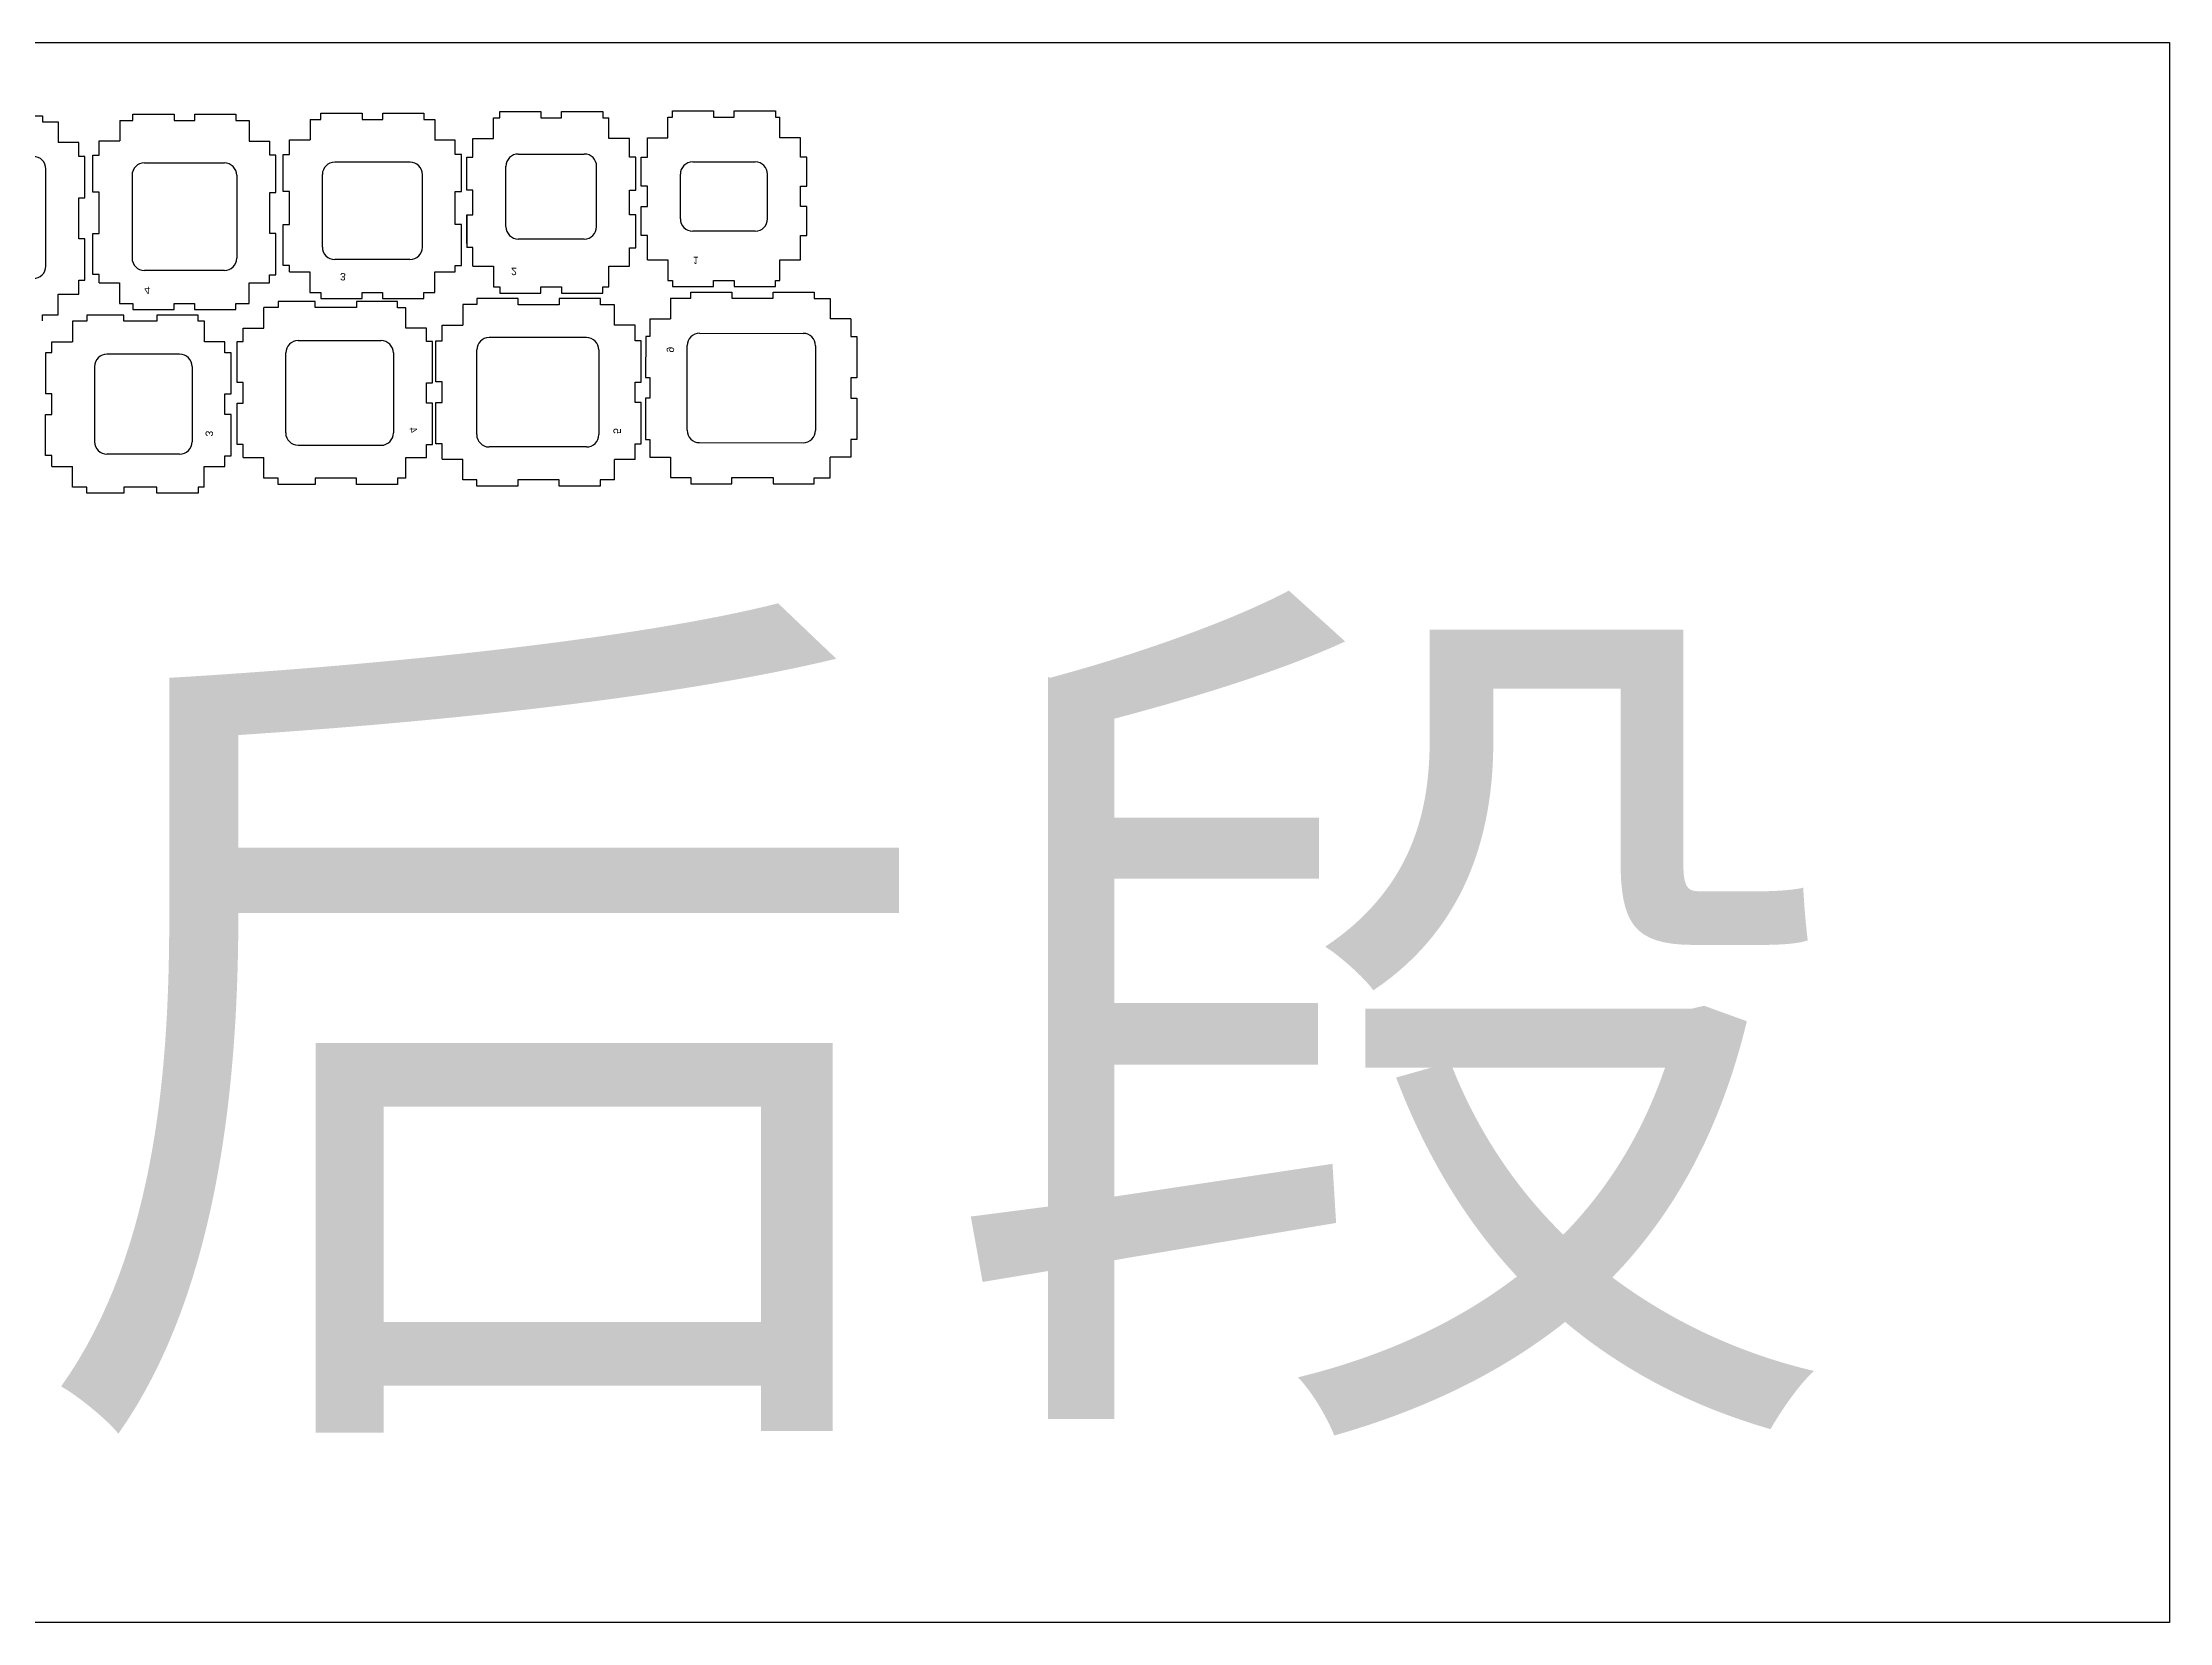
# Model space of a CAD drawing. Header units: inches. Extents: x -74 to 1322, y -431 to 389.
# Drawn here: x 806 to 1322, y 5 to 389 of the extents above; entities that cross this region are included whole.
import ezdxf

# ---------------------------------------------------------------- set-up
doc = ezdxf.new("R2010")
doc.units = ezdxf.units.IN
doc.header["$MEASUREMENT"] = 0
doc.styles.get("Standard").update_dxf_attribs({"font": 'arial.ttf'})

# ---------------------------------------------------------------- blocks, each defined once
blk = doc.blocks.new('*U22')
at = {"color": 244, "linetype": 'ByBlock'}
blk.add_text('3', height=1.8, dxfattribs=at).set_placement((9871.87, 19888.5))
blk = doc.blocks.new('*U23')
at = {"color": 244, "linetype": 'ByBlock'}
blk.add_text('4', height=1.8, dxfattribs=at).set_placement((9789.99, 19889.16))
blk = doc.blocks.new('*U26')
at = {"color": 244, "linetype": 'ByBlock'}
blk.add_text('2', height=1.8, dxfattribs=at).set_placement((9952.85, 19888.57))
blk = doc.blocks.new('*U27')
at = {"color": 244, "linetype": 'ByBlock'}
blk.add_text('1', height=1.8, dxfattribs=at).set_placement((10014.31, 19887.47))
blk = doc.blocks.new('*U24')
at = {"color": 244, "linetype": 'ByBlock'}
blk.add_text('5', height=1.8, dxfattribs=at).set_placement((9709.63, 19889.27))
blk = doc.blocks.new('*U25')
at = {"color": 244, "linetype": 'ByBlock'}
blk.add_text('6', height=1.8, dxfattribs=at).set_placement((9628.72, 19888.89))

msp = doc.modelspace()

# ---------------------------------------------------------------- linework, layer by layer
for p, q in [((916.82, 370.72), (916.82, 372.22)), ((916.82, 372.22), (926.82, 372.21)), ((926.82, 372.21), (926.82, 370.71)), ((931.82, 370.71), (931.82, 372.21)), ((931.82, 372.21), (941.82, 372.21)), ((941.82, 372.21), (941.82, 370.71)), ((958.75, 370.87), (958.75, 372.37)), ((958.75, 372.37), (968.75, 372.37)), ((968.75, 372.37), (968.75, 370.87)), ((973.75, 370.87), (973.75, 372.37)), ((973.75, 372.37), (983.75, 372.37)), ((983.75, 372.37), (983.75, 370.87)), ((795.8, 371.23), (805.8, 371.23)), ((805.8, 371.23), (805.8, 369.73)), ((805.8, 369.73), (809.58, 369.73)), ((809.58, 369.73), (809.58, 364.73)), ((824.53, 370.09), (827.74, 370.09)), ((824.53, 370.09), (824.53, 365.09)), ((827.74, 370.09), (827.74, 371.59)), ((827.74, 371.59), (837.74, 371.58)), ((837.74, 371.58), (837.74, 370.08)), ((837.74, 370.08), (842.74, 370.08)), ((842.74, 370.08), (842.74, 371.58)), ((842.74, 371.58), (852.74, 371.58)), ((852.74, 371.58), (852.74, 370.08)), ((852.74, 370.08), (855.95, 370.07)), ((855.95, 370.07), (855.95, 365.07)), ((870.74, 370.33), (873.38, 370.33)), ((870.74, 370.33), (870.74, 365.33)), ((873.38, 370.33), (873.39, 371.83)), ((873.39, 371.83), (883.39, 371.83)), ((883.39, 371.83), (883.38, 370.33)), ((883.38, 370.33), (888.38, 370.33)), ((888.38, 370.33), (888.39, 371.83)), ((888.39, 371.83), (898.39, 371.82)), ((898.39, 371.82), (898.38, 370.32)), ((898.38, 370.32), (901.02, 370.32)), ((901.02, 370.32), (901.02, 365.32)), ((915.31, 365.72), (915.31, 370.72)), ((915.31, 370.72), (916.82, 370.72)), ((926.82, 370.71), (931.82, 370.71)), ((941.82, 370.71), (943.33, 370.71)), ((943.33, 365.71), (943.33, 370.71)), ((957.66, 365.87), (957.66, 370.87)), ((957.66, 370.87), (958.75, 370.87)), ((968.75, 370.87), (973.75, 370.87)), ((983.75, 370.87), (984.84, 370.87)), ((984.84, 365.87), (984.84, 370.87)), ((814.58, 364.73), (809.58, 364.73)), ((814.58, 361.3), (814.58, 364.73)), ((818.02, 352.62), (818.02, 361.62)), ((818.02, 361.62), (819.52, 361.62)), ((819.52, 361.62), (819.53, 365.09)), ((819.53, 365.09), (824.53, 365.09)), ((855.95, 365.07), (860.95, 365.07)), ((860.94, 361.61), (860.95, 365.07)), ((862.44, 361.61), (860.94, 361.61)), ((862.44, 352.61), (862.44, 361.61)), ((864.24, 352.83), (864.24, 361.83)), ((864.24, 361.83), (865.74, 361.83)), ((865.74, 365.34), (870.74, 365.33)), ((865.74, 361.83), (865.74, 365.34)), ((906.02, 365.32), (901.02, 365.32)), ((906.02, 361.82), (906.02, 365.32)), ((907.52, 361.82), (906.02, 361.82)), ((907.52, 352.82), (907.52, 361.82)), ((910.31, 365.72), (915.31, 365.72)), ((910.31, 361.18), (910.31, 365.72)), ((921.31, 361.92), (937.33, 361.92)), ((948.33, 365.71), (943.33, 365.71)), ((948.33, 361.16), (948.33, 365.71)), ((952.66, 365.87), (957.66, 365.87)), ((952.66, 361.15), (952.66, 365.87)), ((989.84, 365.87), (984.84, 365.87)), ((989.84, 361.15), (989.84, 365.87)), ((806.57, 334.68), (806.58, 358.32)), ((816.08, 361.3), (814.58, 361.3)), ((816.07, 351.3), (816.08, 361.3)), ((827.52, 356.77), (827.52, 336.63)), ((830.52, 359.77), (849.94, 359.76)), ((852.94, 356.76), (852.94, 336.62)), ((873.73, 339.3), (873.74, 356.95)), ((895.02, 359.94), (876.74, 359.95)), ((898.01, 339.29), (898.02, 356.94)), ((908.8, 353.18), (908.81, 361.18)), ((908.81, 361.18), (910.31, 361.18)), ((918.3, 344.28), (918.31, 358.93)), ((940.32, 344.27), (940.33, 358.92)), ((949.83, 361.16), (948.33, 361.16)), ((949.82, 353.16), (949.83, 361.16)), ((951.16, 354.15), (951.16, 361.15)), ((951.16, 361.15), (952.66, 361.15)), ((960.66, 346.18), (960.66, 356.99)), ((963.66, 359.99), (978.84, 359.99)), ((981.84, 346.18), (981.84, 356.99)), ((991.34, 361.15), (989.84, 361.15)), ((991.34, 354.15), (991.34, 361.15)), ((814.57, 341.3), (814.57, 351.3)), ((814.57, 351.3), (816.07, 351.3)), ((819.52, 352.62), (818.02, 352.62)), ((819.52, 342.62), (819.52, 352.62)), ((860.94, 342.61), (860.94, 352.61)), ((860.94, 352.61), (862.44, 352.61)), ((865.74, 352.83), (864.24, 352.83)), ((865.74, 344.83), (865.74, 352.83)), ((906.02, 344.82), (906.02, 352.82)), ((906.02, 352.82), (907.52, 352.82)), ((910.3, 353.18), (908.8, 353.18)), ((910.3, 347.18), (910.3, 353.18)), ((948.32, 347.16), (948.32, 353.16)), ((948.32, 353.16), (949.82, 353.16)), ((952.66, 354.15), (951.16, 354.15)), ((952.66, 349.15), (952.66, 354.15)), ((989.84, 349.15), (989.84, 354.15)), ((989.84, 354.15), (991.34, 354.15)), ((908.8, 340.18), (908.8, 347.18)), ((908.8, 347.18), (910.3, 347.18)), ((949.82, 347.16), (948.32, 347.16)), ((949.82, 339.16), (949.82, 347.16)), ((951.16, 342.15), (951.16, 349.15)), ((951.16, 349.15), (952.66, 349.15)), ((991.34, 349.15), (989.84, 349.15)), ((991.34, 342.15), (991.34, 349.15)), ((816.07, 341.3), (814.57, 341.3)), ((816.07, 331.3), (816.07, 341.3)), ((818.01, 332.62), (818.02, 342.62)), ((818.02, 342.62), (819.52, 342.62)), ((862.44, 342.61), (860.94, 342.61)), ((862.43, 332.61), (862.44, 342.61)), ((864.23, 334.83), (864.24, 344.83)), ((864.24, 344.83), (865.74, 344.83)), ((907.52, 344.82), (906.02, 344.82)), ((907.51, 334.82), (907.52, 344.82)), ((937.32, 341.27), (921.3, 341.27)), ((952.66, 342.15), (951.16, 342.15)), ((952.66, 336.23), (952.66, 342.15)), ((978.84, 343.18), (963.66, 343.18)), ((989.84, 336.23), (989.84, 342.15)), ((989.84, 342.15), (991.34, 342.15)), ((895.01, 336.29), (876.73, 336.3)), ((910.3, 339.18), (908.8, 339.18)), ((910.3, 334.66), (910.3, 339.18)), ((948.32, 334.65), (948.32, 339.16)), ((948.32, 339.16), (949.82, 339.16)), ((952.66, 336.23), (957.66, 336.23)), ((957.66, 336.23), (957.66, 331.23)), ((984.84, 331.23), (984.84, 336.23)), ((984.84, 336.23), (989.84, 336.23)), ((814.57, 327.87), (814.57, 331.3)), ((814.57, 331.3), (816.07, 331.3)), ((819.51, 332.62), (818.01, 332.62)), ((819.51, 330.63), (819.51, 332.62)), ((819.51, 330.63), (824.51, 330.63)), ((824.51, 330.63), (824.51, 325.63)), ((849.93, 333.62), (830.51, 333.63)), ((855.93, 325.62), (855.93, 330.62)), ((855.93, 330.62), (860.93, 330.62)), ((860.93, 330.62), (860.93, 332.61)), ((860.93, 332.61), (862.43, 332.61)), ((865.73, 334.83), (864.23, 334.83)), ((865.73, 333.3), (865.73, 334.83)), ((865.73, 333.3), (870.73, 333.3)), ((870.73, 333.3), (870.73, 328.3)), ((901.01, 328.29), (901.01, 333.29)), ((901.01, 333.29), (906.01, 333.29)), ((906.01, 333.29), (906.01, 334.82)), ((906.01, 334.82), (907.51, 334.82)), ((910.3, 334.66), (915.3, 334.66)), ((915.3, 334.66), (915.3, 329.66)), ((943.32, 329.65), (943.32, 334.65)), ((943.32, 334.65), (948.32, 334.65)), ((957.66, 331.23), (958.75, 331.23)), ((958.75, 331.23), (958.75, 329.73)), ((968.75, 329.73), (968.75, 331.23)), ((968.75, 331.23), (973.75, 331.23)), ((973.75, 331.23), (973.75, 329.73)), ((983.75, 329.73), (983.75, 331.23)), ((983.75, 331.23), (984.84, 331.23)), ((809.56, 322.88), (809.57, 327.88)), ((809.57, 327.88), (814.57, 327.87)), ((824.51, 325.63), (827.72, 325.63)), ((827.72, 325.63), (827.72, 324.13)), ((837.72, 324.13), (837.72, 325.63)), ((837.72, 325.63), (842.72, 325.62)), ((842.72, 325.62), (842.72, 324.12)), ((852.72, 324.12), (852.72, 325.62)), ((852.72, 325.62), (855.93, 325.62)), ((872, 326.1), (863, 326.1)), ((863, 326.1), (863, 324.6)), ((870.73, 328.3), (873.37, 328.3)), ((872, 324.6), (872, 326.1)), ((873.37, 328.3), (873.37, 326.8)), ((873.37, 326.8), (883.37, 326.8)), ((892, 326.09), (882, 326.1)), ((882, 326.1), (882, 324.6)), ((883.37, 326.8), (883.37, 328.3)), ((883.37, 328.3), (888.37, 328.29)), ((888.37, 328.29), (888.37, 326.79)), ((888.37, 326.79), (898.37, 326.79)), ((892, 324.59), (892, 326.09)), ((898.37, 326.79), (898.37, 328.29)), ((898.37, 328.29), (901.01, 328.29)), ((921.25, 326.82), (911.25, 326.83)), ((911.25, 326.83), (911.25, 325.33)), ((915.3, 329.66), (916.81, 329.66)), ((916.81, 329.66), (916.8, 328.16)), ((916.8, 328.16), (926.8, 328.15)), ((921.25, 325.32), (921.25, 326.82)), ((926.8, 328.15), (926.81, 329.65)), ((926.81, 329.65), (931.81, 329.65)), ((941.25, 326.82), (931.25, 326.82)), ((931.25, 326.82), (931.25, 325.32)), ((931.81, 329.65), (931.8, 328.15)), ((931.8, 328.15), (941.8, 328.15)), ((941.25, 325.32), (941.25, 326.82)), ((941.8, 328.15), (941.81, 329.65)), ((941.81, 329.65), (943.32, 329.65)), ((958.24, 326.87), (958.24, 321.87)), ((958.24, 326.87), (963.18, 326.87)), ((958.75, 329.73), (968.75, 329.73)), ((963.18, 326.87), (963.18, 328.37)), ((963.18, 328.37), (973.18, 328.37)), ((973.18, 328.37), (973.18, 326.87)), ((973.18, 326.87), (983.18, 326.87)), ((973.75, 329.73), (983.75, 329.73)), ((983.18, 326.87), (983.18, 328.37)), ((983.18, 328.37), (993.18, 328.36)), ((993.18, 328.36), (993.18, 326.86)), ((993.18, 326.86), (997.04, 326.86)), ((997.04, 326.86), (997.04, 321.86)), ((805.78, 321.38), (805.78, 322.88)), ((805.78, 322.88), (809.56, 322.88)), ((816.56, 321.3), (813.05, 321.31)), ((813.05, 321.31), (813.05, 316.31)), ((825.56, 322.8), (816.56, 322.8)), ((816.56, 322.8), (816.56, 321.3)), ((825.56, 321.3), (825.56, 322.8)), ((833.56, 321.3), (825.56, 321.3)), ((827.72, 324.13), (837.72, 324.13)), ((843.56, 322.79), (833.56, 322.8)), ((833.56, 322.8), (833.56, 321.3)), ((842.72, 324.12), (852.72, 324.12)), ((843.56, 321.29), (843.56, 322.79)), ((845.09, 321.29), (843.56, 321.29)), ((845.08, 316.29), (845.09, 321.29)), ((859.53, 319.6), (859.54, 324.6)), ((863, 324.6), (859.54, 324.6)), ((882, 324.6), (872, 324.6)), ((893.99, 324.59), (892, 324.59)), ((893.99, 319.59), (893.99, 324.59)), ((902.82, 316.55), (902.82, 320.33)), ((902.82, 320.33), (907.82, 320.33)), ((911.25, 325.33), (907.82, 325.33)), ((907.82, 325.33), (907.82, 320.33)), ((931.25, 325.32), (921.25, 325.32)), ((944.68, 325.31), (941.25, 325.32)), ((944.68, 320.31), (944.68, 325.31)), ((949.68, 320.31), (944.68, 320.31)), ((949.67, 316.53), (949.68, 320.31)), ((953.24, 321.88), (953.24, 317.6)), ((953.24, 321.88), (958.24, 321.87)), ((1002.04, 321.86), (997.04, 321.86)), ((1002.04, 321.86), (1002.04, 317.58)), ((808.05, 313.67), (808.05, 316.31)), ((808.05, 316.31), (813.05, 316.31)), ((850.08, 316.29), (845.08, 316.29)), ((850.08, 313.65), (850.08, 316.29)), ((853.03, 306.4), (853.03, 316.4)), ((853.03, 316.4), (854.53, 316.4)), ((854.53, 316.4), (854.53, 319.61)), ((854.53, 319.61), (859.53, 319.6)), ((867.85, 316.6), (887.99, 316.59)), ((898.99, 319.59), (893.99, 319.59)), ((898.99, 316.38), (898.99, 319.59)), ((900.49, 316.38), (898.99, 316.38)), ((900.49, 306.38), (900.49, 316.38)), ((901.32, 306.55), (901.32, 316.55)), ((901.32, 316.55), (902.82, 316.55)), ((937.87, 317.32), (914.23, 317.33)), ((951.17, 316.53), (949.67, 316.53)), ((951.17, 306.53), (951.17, 316.53)), ((952.24, 317.6), (952.23, 307.6)), ((953.24, 317.6), (952.24, 317.6)), ((962.31, 294.81), (962.32, 315.37)), ((965.32, 318.37), (990.49, 318.36)), ((993.49, 315.36), (993.48, 294.8)), ((1002.04, 317.58), (1003.54, 317.58)), ((1003.54, 317.58), (1003.54, 307.58)), ((806.55, 303.67), (806.55, 313.67)), ((806.55, 313.67), (808.05, 313.67)), ((818.43, 310.3), (818.43, 292.02)), ((839.08, 313.3), (821.43, 313.3)), ((842.08, 310.3), (842.08, 292.02)), ((851.58, 313.65), (850.08, 313.65)), ((851.58, 303.65), (851.58, 313.65)), ((864.84, 294.18), (864.85, 313.6)), ((890.99, 313.59), (890.98, 294.17)), ((911.22, 293.77), (911.23, 314.33)), ((940.87, 314.32), (940.86, 293.76)), ((854.53, 306.4), (853.03, 306.4)), ((854.53, 301.4), (854.53, 306.4)), ((898.98, 301.38), (898.99, 306.38)), ((898.99, 306.38), (900.49, 306.38)), ((902.82, 306.55), (901.32, 306.55)), ((902.81, 301.55), (902.82, 306.55)), ((949.67, 301.53), (949.67, 306.53)), ((949.67, 306.53), (951.17, 306.53)), ((952.23, 307.6), (953.23, 307.6)), ((953.23, 307.6), (953.23, 302.6)), ((1003.54, 307.58), (1002.04, 307.58)), ((1002.04, 307.58), (1002.04, 302.58)), ((808.05, 303.67), (806.55, 303.67)), ((808.04, 298.67), (808.05, 303.67)), ((850.08, 298.65), (850.08, 303.65)), ((850.08, 303.65), (851.58, 303.65)), ((853.02, 291.4), (853.03, 301.4)), ((853.03, 301.4), (854.53, 301.4)), ((900.48, 301.38), (898.98, 301.38)), ((900.48, 291.38), (900.48, 301.38)), ((901.31, 291.55), (901.31, 301.55)), ((901.31, 301.55), (902.81, 301.55)), ((951.17, 301.53), (949.67, 301.53)), ((951.17, 291.53), (951.17, 301.53)), ((953.23, 302.6), (952.23, 302.6)), ((952.23, 302.6), (952.23, 292.6)), ((1002.04, 302.58), (1003.54, 302.58)), ((1003.54, 302.58), (1003.53, 292.58)), ((806.54, 288.67), (806.54, 298.67)), ((806.54, 298.67), (808.04, 298.67)), ((851.58, 298.65), (850.08, 298.65)), ((851.57, 288.65), (851.58, 298.65)), ((854.52, 291.4), (853.02, 291.4)), ((854.52, 288.19), (854.52, 291.4)), ((867.84, 291.18), (887.98, 291.17)), ((898.98, 288.17), (898.98, 291.38)), ((898.98, 291.38), (900.48, 291.38)), ((902.81, 291.55), (901.31, 291.55)), ((902.81, 287.77), (902.81, 291.55)), ((937.86, 290.76), (914.22, 290.77)), ((949.66, 287.75), (949.67, 291.53)), ((949.67, 291.53), (951.17, 291.53)), ((952.23, 292.6), (953.23, 292.6)), ((953.23, 292.6), (953.23, 288.32)), ((965.31, 291.81), (990.48, 291.8)), ((1003.53, 292.58), (1002.03, 292.58)), ((1002.03, 292.58), (1002.03, 288.3)), ((808.04, 288.67), (806.54, 288.67)), ((808.04, 286.03), (808.04, 288.67)), ((808.04, 286.03), (813.04, 286.03)), ((813.04, 281.03), (813.04, 286.03)), ((839.07, 289.02), (821.42, 289.02)), ((845.07, 281.01), (845.07, 286.01)), ((845.07, 286.01), (850.07, 286.01)), ((850.07, 286.01), (850.07, 288.65)), ((850.07, 288.65), (851.57, 288.65)), ((854.52, 288.19), (859.52, 288.18)), ((859.52, 283.18), (859.52, 288.18)), ((893.98, 283.17), (893.98, 288.17)), ((893.98, 288.17), (898.98, 288.17)), ((902.81, 287.77), (907.81, 287.77)), ((907.81, 282.77), (907.81, 287.77)), ((944.66, 282.75), (944.66, 287.75)), ((949.66, 287.75), (944.66, 287.75)), ((953.23, 288.32), (958.23, 288.31)), ((958.23, 288.31), (958.23, 283.31)), ((997.03, 283.3), (997.03, 288.3)), ((1002.03, 288.3), (997.03, 288.3)), ((816.54, 281.02), (813.04, 281.03)), ((816.54, 279.52), (816.54, 281.02)), ((825.54, 279.52), (816.54, 279.52)), ((833.54, 281.02), (825.54, 281.02)), ((825.54, 281.02), (825.54, 279.52)), ((833.54, 279.52), (833.54, 281.02)), ((843.54, 279.51), (833.54, 279.52)), ((845.07, 281.01), (843.54, 281.01)), ((843.54, 281.01), (843.54, 279.51)), ((862.99, 283.18), (859.52, 283.18)), ((862.99, 281.68), (862.99, 283.18)), ((871.99, 281.68), (862.99, 281.68)), ((881.99, 283.18), (871.99, 283.18)), ((871.99, 283.18), (871.99, 281.68)), ((881.99, 281.68), (881.99, 283.18)), ((891.99, 281.67), (881.99, 281.68)), ((893.98, 283.17), (891.99, 283.17)), ((891.99, 283.17), (891.99, 281.67)), ((911.23, 282.77), (907.81, 282.77)), ((911.23, 281.27), (911.23, 282.77)), ((921.23, 281.26), (911.23, 281.27)), ((931.23, 282.76), (921.23, 282.76)), ((921.23, 282.76), (921.23, 281.26)), ((931.23, 281.26), (931.23, 282.76)), ((941.23, 281.26), (931.23, 281.26)), ((944.66, 282.75), (941.23, 282.76)), ((941.23, 282.76), (941.23, 281.26)), ((958.23, 283.31), (963.17, 283.31)), ((963.17, 283.31), (963.17, 281.81)), ((963.17, 281.81), (973.17, 281.81)), ((973.17, 281.81), (973.17, 283.31)), ((973.17, 283.31), (983.17, 283.31)), ((983.17, 283.31), (983.17, 281.81)), ((983.17, 281.81), (993.17, 281.8)), ((993.17, 281.8), (993.17, 283.3)), ((993.17, 283.3), (997.03, 283.3))]:
    msp.add_line(p, q)
at = {"color": 7}
msp.add_line((908.8, 347.18), (908.8, 339.18), dxfattribs=at)
at = {"color": 3}
msp.add_lwpolyline([(41.62, 389), (1322.26, 389), (1322.26, 5.23), (41.62, 5.23)], close=True, dxfattribs=at)
for centre, start, end in [((921.31, 358.92), 89.9791, 179.9791), ((937.33, 358.92), 359.9791, 89.9791), ((803.58, 358.32), 359.9791, 89.9791), ((830.52, 356.77), 89.9791, 179.9791), ((849.94, 356.76), 359.9791, 89.9791), ((876.74, 356.95), 89.9791, 179.9791), ((895.02, 356.94), 359.9791, 89.9791), ((963.66, 356.99), 90, 180), ((978.84, 356.99), 0, 90), ((963.66, 346.18), 180, 270), ((978.84, 346.18), 270, 0), ((921.3, 344.27), 179.9791, 269.9791), ((937.32, 344.27), 269.9791, 359.9791), ((830.52, 336.63), 179.9791, 269.9791), ((849.94, 336.62), 269.9791, 359.9791), ((876.73, 339.3), 179.9791, 269.9791), ((895.01, 339.29), 269.9791, 359.9791), ((803.57, 334.68), 269.9791, 359.9791), ((867.85, 313.6), 89.9791, 179.9791), ((887.99, 313.59), 359.9791, 89.9791), ((914.23, 314.33), 89.9791, 179.9791), ((937.87, 314.32), 359.9791, 89.9791), ((965.32, 315.37), 89.9791, 179.9791), ((990.49, 315.36), 359.9791, 89.9791), ((821.43, 310.3), 89.9791, 179.9791), ((839.08, 310.3), 359.9791, 89.9791), ((965.31, 294.81), 179.9791, 269.9791), ((990.48, 294.8), 269.9791, 359.9791), ((821.43, 292.02), 179.9791, 269.9791), ((839.08, 292.02), 269.9791, 359.9791), ((867.84, 294.18), 179.9791, 269.9791), ((887.98, 294.17), 269.9791, 359.9791), ((914.22, 293.77), 179.9791, 269.9791), ((937.86, 293.76), 269.9791, 359.9791)]:
    msp.add_arc(centre, 3, start, end)

# ---------------------------------------------------------------- block references
at = {"color": 244, "linetype": 'ByBlock', "xscale": -1}
for name, p, rotation in [('*U27', (-9050.6, 20224.44), 180), ('*U22', (-8986.6, 20225.11), 179.9791174529944), ('*U26', (-9026.05, 20226.5), 179.9791174529944), ('*U23', (-8952.24, 20222.41), 179.9791174529944), ('*U25', (20851.54, 9936.56), 89.97911745299429), ('*U22', (-19046.73, -9571.31), 269.9791174529944), ('*U23', (-18997.8, -9488.59), 269.9791174529944), ('*U24', (-18948.39, -9408.43), 269.9791174529944)]:
    msp.add_blockref(name, p, dxfattribs=dict(at, rotation=rotation))

# ---------------------------------------------------------------- texts
msp.add_text('后段', height=161.78).set_placement((803.24, 69.19))

doc.saveas('drawing.dxf')
